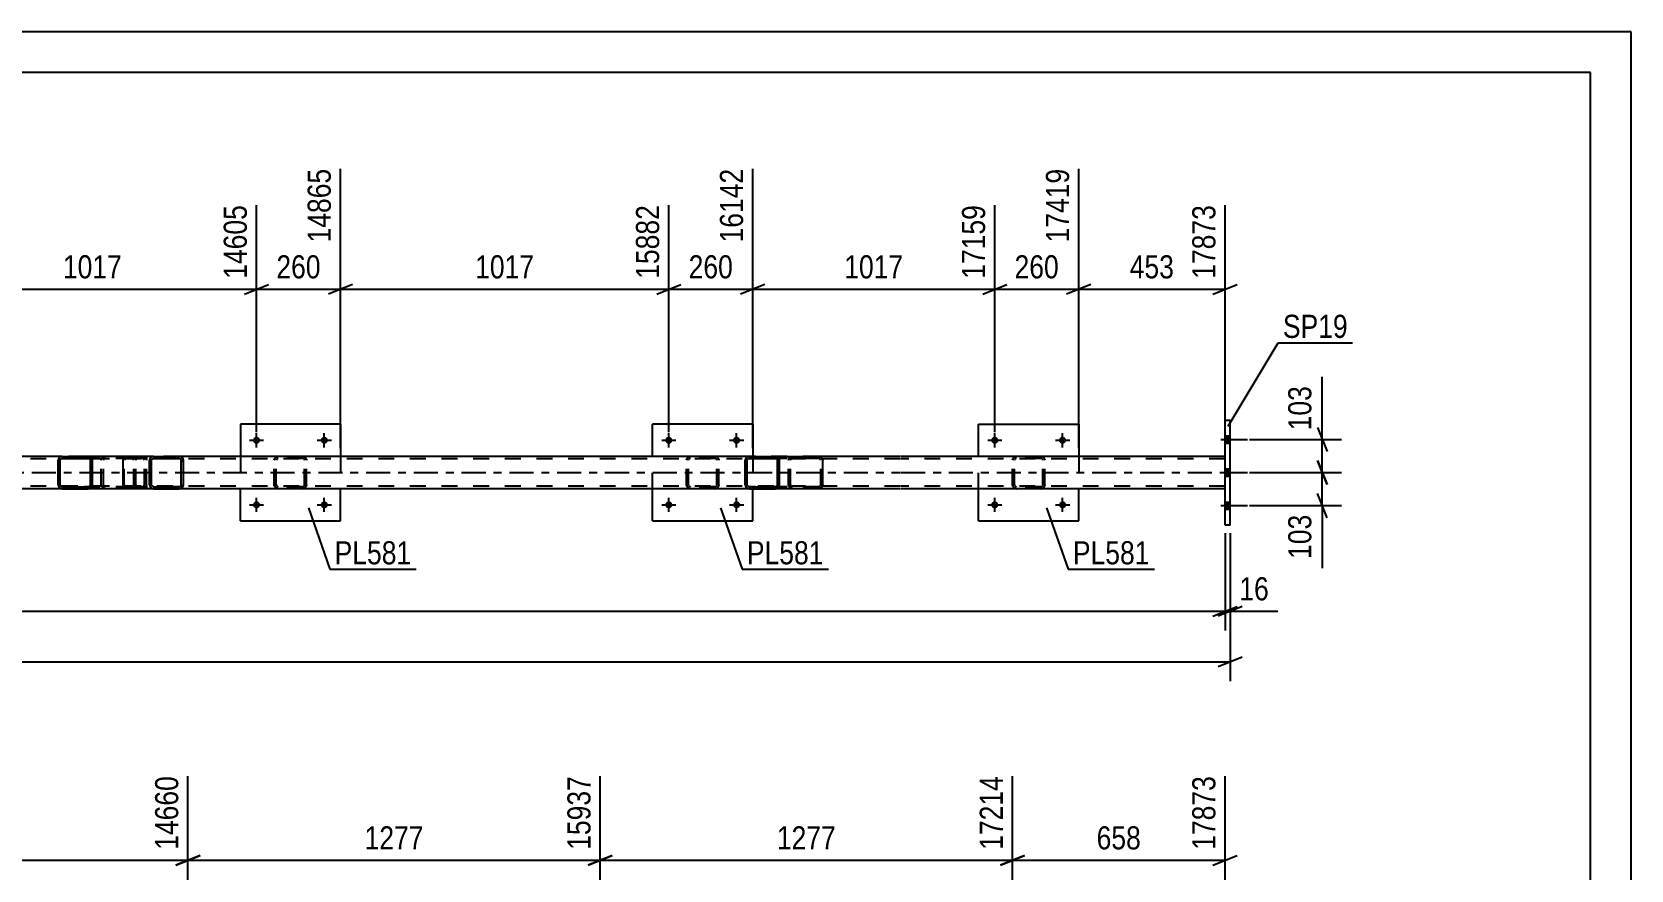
# Model space of a CAD drawing. Header units: millimetres. Extents: x 0 to 841, y 0 to 594.
# Drawn here: x 642.9 to 841, y 490.2 to 594 of the extents above; entities that cross this region are included whole.
import ezdxf

# ---------------------------------------------------------------- set-up
doc = ezdxf.new("R2010")
doc.units = ezdxf.units.MM
doc.linetypes.add('DXK_LINE_DOT2', pattern=[3.9198, 1.9599, -1.9599])
doc.linetypes.add('DXK_LINE_DOT3', pattern=[5.9187, 2.979, -0.9799, 0.9799, -0.9799])
doc.styles.add('Arial Narrow', font='ARIALN.TTF', dxfattribs={"height": 0.2})

# ---------------------------------------------------------------- blocks, each defined once
blk = doc.blocks.new('Unknown-318884321-1135')
at = {"color": 5, "linetype": 'Continuous'}
for p, q in [((841, 594), (0, 594)), ((841, 0), (841, 594)), ((836, 589), (5, 589)), ((836, 5), (836, 589))]:
    blk.add_line(p, q, dxfattribs=at)
blk = doc.blocks.new('Bolt-318884321-19005 - 18851')
at = {"linetype": 'Continuous'}
for points in [[(761.73, 543.43, -1), (762.61, 543.43, -1)], [(770.13, 543.43, -1), (771.01, 543.43, -1)]]:
    blk.add_hatch(color=1, dxfattribs=at).paths.add_polyline_path(points)
at = {"color": 1, "linetype": 'Continuous'}
for p, q in [((761.29, 543.43), (763.05, 543.43)), ((762.17, 542.55), (762.17, 544.31)), ((769.69, 543.43), (771.45, 543.43)), ((770.57, 542.55), (770.57, 544.31))]:
    blk.add_line(p, q, dxfattribs=at)
blk = doc.blocks.new('Part-318884321-18964 - 18851')
at = {"color": 2, "linetype": 'Continuous'}
for p, q in [((732.18, 545.43), (719.78, 545.43)), ((719.78, 541.43), (719.78, 545.43)), ((732.18, 545.43), (732.18, 541.43)), ((719.78, 533.43), (719.78, 537.43)), ((732.18, 533.43), (732.18, 537.43)), ((719.78, 533.43), (732.18, 533.43))]:
    blk.add_line(p, q, dxfattribs=at)
at = {"color": 7, "linetype": 'DXK_LINE_DOT2'}
for p, q in [((719.78, 537.43), (719.78, 541.43)), ((732.18, 541.43), (732.18, 537.43))]:
    blk.add_line(p, q, dxfattribs=at)
blk = doc.blocks.new('Bolt-318884321-19001 - 18851')
at = {"linetype": 'Continuous'}
for points in [[(670.26, 543.43, -1), (671.14, 543.43, -1)], [(678.66, 543.43, -1), (679.54, 543.43, -1)]]:
    blk.add_hatch(color=1, dxfattribs=at).paths.add_polyline_path(points)
at = {"color": 1, "linetype": 'Continuous'}
for p, q in [((669.82, 543.43), (671.58, 543.43)), ((670.7, 542.55), (670.7, 544.31)), ((678.22, 543.43), (679.98, 543.43)), ((679.1, 542.55), (679.1, 544.31))]:
    blk.add_line(p, q, dxfattribs=at)
blk = doc.blocks.new('Bolt-318884321-18972 - 18851')
at = {"linetype": 'Continuous'}
for points in [[(790.7, 543.97), (790.7, 543.09), (791.34, 543.09), (791.34, 543.97)], [(790.7, 543.97), (790.7, 543.09), (791.34, 543.09), (791.34, 543.97)], [(790.7, 543.97), (790.7, 543.09), (791.34, 543.09), (791.34, 543.97)], [(790.7, 539.87), (790.7, 538.99), (791.34, 538.99), (791.34, 539.87)], [(790.7, 539.87), (790.7, 538.99), (791.34, 538.99), (791.34, 539.87)], [(790.7, 535.77), (790.7, 534.89), (791.34, 534.89), (791.34, 535.77)], [(790.7, 535.77), (790.7, 534.89), (791.34, 534.89), (791.34, 535.77)], [(790.7, 535.77), (790.7, 534.89), (791.34, 534.89), (791.34, 535.77)]]:
    blk.add_hatch(color=1, dxfattribs=at).paths.add_polyline_path(points)
at = {"color": 1, "linetype": 'Continuous'}
for p, q in [((790.18, 543.53), (793.5, 543.53)), ((790.18, 543.53), (793.5, 543.53)), ((790.18, 543.53), (793.5, 543.53)), ((790.7, 543.97), (791.34, 543.97)), ((790.7, 543.97), (791.34, 543.97)), ((790.7, 543.97), (791.34, 543.97)), ((790.7, 543.09), (791.34, 543.09)), ((790.7, 543.09), (791.34, 543.09)), ((790.7, 543.09), (791.34, 543.09)), ((790.18, 539.43), (793.5, 539.43)), ((790.18, 539.43), (793.5, 539.43)), ((790.7, 539.87), (791.34, 539.87)), ((790.7, 539.87), (791.34, 539.87)), ((790.7, 538.99), (791.34, 538.99)), ((790.7, 538.99), (791.34, 538.99)), ((790.18, 535.33), (793.5, 535.33)), ((790.18, 535.33), (793.5, 535.33)), ((790.18, 535.33), (793.5, 535.33)), ((790.7, 535.77), (791.34, 535.77)), ((790.7, 535.77), (791.34, 535.77)), ((790.7, 535.77), (791.34, 535.77)), ((790.7, 534.89), (791.34, 534.89)), ((790.7, 534.89), (791.34, 534.89)), ((790.7, 534.89), (791.34, 534.89))]:
    blk.add_line(p, q, dxfattribs=at)
blk = doc.blocks.new('Part-318884321-18865 - 18851')
at = {"linetype": 'Continuous'}
h = blk.add_hatch(dxfattribs=at)
h.set_pattern_fill('', scale=0.7, style=0, pattern_type=0)
h.set_pattern_definition([(45, (650.3747, 540.955), (-1.57154, 1.57154), [])])
h.paths.add_polyline_path([(650.37, 537.91), (650.37, 540.95), (650.34, 541.14), (650.23, 541.29), (650.06, 541.4), (649.86, 541.43), (646.63, 541.43), (646.43, 541.4), (646.27, 541.29), (646.16, 541.14), (646.12, 540.95), (646.12, 537.91), (646.16, 537.73), (646.27, 537.58), (646.43, 537.47), (646.63, 537.43), (649.86, 537.43), (650.06, 537.47), (650.23, 537.58), (650.34, 537.73)])
h.paths.add_polyline_path([(650.04, 537.75), (649.96, 537.69), (649.86, 537.67), (646.63, 537.67), (646.53, 537.69), (646.45, 537.75), (646.39, 537.82), (646.37, 537.91), (646.37, 540.95), (646.39, 541.05), (646.45, 541.12), (646.53, 541.18), (646.63, 541.19), (649.86, 541.19), (649.96, 541.18), (650.04, 541.12), (650.1, 541.05), (650.12, 540.95), (650.12, 537.91), (650.1, 537.82)])
at = {"color": 2, "linetype": 'Continuous'}
for p, q in [((646.16, 541.14), (646.12, 540.95)), ((646.12, 537.91), (646.12, 540.95)), ((646.37, 540.95), (646.39, 541.05)), ((646.37, 537.91), (646.37, 540.95)), ((646.39, 541.05), (646.45, 541.12)), ((646.63, 541.43), (646.43, 541.4)), ((646.45, 541.12), (646.53, 541.18)), ((646.53, 541.18), (646.63, 541.19)), ((646.63, 541.43), (649.86, 541.43)), ((646.63, 541.19), (649.86, 541.19)), ((654.45, 541.43), (649.86, 541.43)), ((650.06, 541.4), (649.86, 541.43)), ((649.86, 541.19), (649.96, 541.18)), ((649.96, 541.18), (650.04, 541.12)), ((650.04, 541.12), (650.1, 541.05)), ((650.1, 541.05), (650.12, 540.95)), ((650.12, 537.91), (650.12, 540.95)), ((650.37, 540.95), (650.34, 541.14)), ((650.37, 537.91), (650.37, 540.95)), ((646.12, 537.91), (646.16, 537.73)), ((646.39, 537.82), (646.37, 537.91)), ((646.45, 537.75), (646.39, 537.82)), ((646.43, 537.47), (646.63, 537.43)), ((646.53, 537.69), (646.45, 537.75)), ((646.63, 537.67), (646.53, 537.69)), ((646.63, 537.67), (649.86, 537.67)), ((646.63, 537.43), (649.86, 537.43)), ((649.96, 537.69), (649.86, 537.67)), ((649.86, 537.43), (650.06, 537.47)), ((654.45, 537.43), (649.86, 537.43)), ((650.04, 537.75), (649.96, 537.69)), ((650.1, 537.82), (650.04, 537.75)), ((650.12, 537.91), (650.1, 537.82)), ((650.34, 537.73), (650.37, 537.91))]:
    blk.add_line(p, q, dxfattribs=at)
at = {"color": 7, "linetype": 'DXK_LINE_DOT2'}
for p, q in [((649.86, 541.43), (646.63, 541.43)), ((655.22, 541.19), (646.63, 541.19)), ((651.47, 540.95), (651.51, 541.14)), ((651.47, 537.91), (651.47, 540.95)), ((651.75, 541.05), (651.73, 540.95)), ((651.73, 537.91), (651.73, 540.95)), ((651.8, 541.12), (651.75, 541.05)), ((651.79, 541.4), (651.98, 541.43)), ((651.8, 541.12), (651.83, 541.14)), ((651.83, 541.14), (651.89, 541.18)), ((651.89, 541.18), (651.98, 541.19)), ((655.22, 541.43), (651.98, 541.43)), ((655.22, 541.43), (655.42, 541.4)), ((655.32, 541.18), (655.22, 541.19)), ((655.4, 541.12), (655.32, 541.18)), ((655.46, 541.05), (655.4, 541.12)), ((655.48, 540.95), (655.46, 541.05)), ((655.48, 537.91), (655.48, 540.95)), ((655.69, 541.14), (655.73, 540.95)), ((655.73, 537.91), (655.73, 540.95)), ((655.22, 537.67), (646.63, 537.67)), ((649.86, 537.43), (646.63, 537.43)), ((651.51, 537.73), (651.47, 537.91)), ((651.73, 537.91), (651.75, 537.82)), ((651.75, 537.82), (651.8, 537.75)), ((651.98, 537.43), (651.79, 537.47)), ((651.8, 537.75), (651.83, 537.73)), ((651.83, 537.73), (651.89, 537.69)), ((651.89, 537.69), (651.98, 537.67)), ((655.22, 537.43), (654.45, 537.43)), ((655.22, 537.67), (655.32, 537.69)), ((655.42, 537.47), (655.22, 537.43)), ((655.32, 537.69), (655.4, 537.75)), ((655.4, 537.75), (655.46, 537.82)), ((655.46, 537.82), (655.48, 537.91)), ((655.73, 537.91), (655.69, 537.73))]:
    blk.add_line(p, q, dxfattribs=at)
at = {"color": 2, "linetype": 'Continuous'}
for centre, start, end in [((646.61, 540.93), 110.7583, 155.68), ((649.88, 540.93), 24.3199, 69.2416), ((646.61, 537.94), 204.3199, 249.2416), ((649.88, 537.94), 290.7583, 335.68)]:
    blk.add_arc(centre, 0.496, start, end, dxfattribs=at)
at = {"color": 7, "linetype": 'DXK_LINE_DOT2'}
for centre, start, end in [((651.97, 540.93), 110.7583, 155.68), ((655.24, 540.93), 24.3199, 69.2416), ((651.97, 537.94), 204.3199, 249.2416), ((655.24, 537.94), 290.7583, 335.68)]:
    blk.add_arc(centre, 0.496, start, end, dxfattribs=at)
blk = doc.blocks.new('Part-318884321-18866 - 18851')
at = {"linetype": 'Continuous'}
h = blk.add_hatch(dxfattribs=at)
h.set_pattern_fill('', scale=0.7, style=0, pattern_type=0)
h.set_pattern_definition([(45, (661.6358, 540.955), (-1.5715, 1.5715), [])])
h.paths.add_polyline_path([(661.64, 537.91), (661.64, 540.95), (661.6, 541.14), (661.49, 541.29), (661.33, 541.4), (661.13, 541.43), (657.95, 541.43), (657.76, 541.4), (657.59, 541.29), (657.48, 541.14), (657.45, 540.95), (657.45, 537.91), (657.48, 537.73), (657.59, 537.58), (657.76, 537.47), (657.95, 537.43), (661.13, 537.43), (661.33, 537.47), (661.49, 537.58), (661.6, 537.73)])
h.paths.add_polyline_path([(661.31, 537.75), (661.23, 537.69), (661.13, 537.67), (657.95, 537.67), (657.85, 537.69), (657.77, 537.75), (657.72, 537.82), (657.7, 537.91), (657.7, 540.95), (657.72, 541.05), (657.77, 541.12), (657.85, 541.18), (657.95, 541.19), (661.13, 541.19), (661.23, 541.18), (661.31, 541.12), (661.37, 541.05), (661.38, 540.95), (661.38, 537.91), (661.37, 537.82)])
at = {"color": 2, "linetype": 'Continuous'}
for p, q in [((654.18, 540.95), (654.2, 541.14)), ((654.18, 537.91), (654.18, 540.95)), ((654.2, 541.14), (654.26, 541.29)), ((654.26, 541.29), (654.35, 541.4)), ((654.35, 541.4), (654.45, 541.43)), ((657.95, 541.43), (654.45, 541.43)), ((657.48, 541.14), (657.45, 540.95)), ((657.45, 537.91), (657.45, 540.95)), ((657.7, 540.95), (657.72, 541.05)), ((657.7, 537.91), (657.7, 540.95)), ((657.72, 541.05), (657.77, 541.12)), ((657.95, 541.43), (657.76, 541.4)), ((657.77, 541.12), (657.85, 541.18)), ((657.85, 541.18), (657.95, 541.19)), ((657.95, 541.43), (661.13, 541.43)), ((657.95, 541.19), (661.13, 541.19)), ((661.33, 541.4), (661.13, 541.43)), ((661.13, 541.19), (661.23, 541.18)), ((661.23, 541.18), (661.31, 541.12)), ((661.31, 541.12), (661.37, 541.05)), ((661.37, 541.05), (661.38, 540.95)), ((661.38, 537.91), (661.38, 540.95)), ((661.64, 540.95), (661.6, 541.14)), ((661.64, 537.91), (661.64, 540.95)), ((654.2, 537.73), (654.18, 537.91)), ((654.26, 537.58), (654.2, 537.73)), ((654.35, 537.47), (654.26, 537.58)), ((654.45, 537.43), (654.35, 537.47)), ((657.95, 537.43), (654.45, 537.43)), ((657.45, 537.91), (657.48, 537.73)), ((657.72, 537.82), (657.7, 537.91)), ((657.77, 537.75), (657.72, 537.82)), ((657.76, 537.47), (657.95, 537.43)), ((657.85, 537.69), (657.77, 537.75)), ((657.95, 537.67), (657.85, 537.69)), ((657.95, 537.67), (661.13, 537.67)), ((657.95, 537.43), (661.13, 537.43)), ((661.23, 537.69), (661.13, 537.67)), ((661.13, 537.43), (661.33, 537.47)), ((661.31, 537.75), (661.23, 537.69)), ((661.37, 537.82), (661.31, 537.75)), ((661.38, 537.91), (661.37, 537.82)), ((661.6, 537.73), (661.64, 537.91))]:
    blk.add_line(p, q, dxfattribs=at)
at = {"color": 7, "linetype": 'DXK_LINE_DOT2'}
for p, q in [((654.33, 541.05), (654.32, 540.95)), ((654.32, 537.91), (654.32, 540.95)), ((654.36, 541.12), (654.33, 541.05)), ((654.4, 541.18), (654.36, 541.12)), ((654.45, 541.19), (654.4, 541.18)), ((661.13, 541.19), (654.45, 541.19)), ((655.73, 541.19), (655.73, 541.43)), ((656.55, 541.43), (656.74, 541.4)), ((656.64, 541.18), (656.55, 541.19)), ((656.72, 541.12), (656.64, 541.18)), ((656.78, 541.05), (656.72, 541.12)), ((656.8, 540.95), (656.78, 541.05)), ((656.8, 537.91), (656.8, 540.95)), ((657.01, 541.14), (657.05, 540.95)), ((657.05, 537.91), (657.05, 540.95)), ((661.13, 541.43), (657.95, 541.43)), ((654.32, 537.91), (654.33, 537.82)), ((654.33, 537.82), (654.36, 537.75)), ((654.36, 537.75), (654.4, 537.69)), ((654.4, 537.69), (654.45, 537.67)), ((661.13, 537.67), (654.45, 537.67)), ((655.73, 537.43), (655.73, 537.67)), ((656.55, 537.67), (656.64, 537.69)), ((656.74, 537.47), (656.55, 537.43)), ((656.64, 537.69), (656.72, 537.75)), ((656.72, 537.75), (656.78, 537.82)), ((656.78, 537.82), (656.8, 537.91)), ((657.05, 537.91), (657.01, 537.73)), ((661.13, 537.43), (657.95, 537.43))]:
    blk.add_line(p, q, dxfattribs=at)
for centre, start, end in [((656.56, 540.94), 23.8494, 68.8059), ((656.56, 537.93), 291.1941, 336.1506)]:
    blk.add_arc(centre, 0.492, start, end, dxfattribs=at)
at = {"color": 2, "linetype": 'Continuous'}
for centre, start, end in [((657.93, 540.94), 111.1941, 156.1506), ((661.15, 540.94), 23.8494, 68.8059), ((657.93, 537.93), 203.8494, 248.8059), ((661.15, 537.93), 291.1941, 336.1506)]:
    blk.add_arc(centre, 0.492, start, end, dxfattribs=at)
blk = doc.blocks.new('Part-318884321-18867 - 18851')
at = {"linetype": 'Continuous'}
h = blk.add_hatch(dxfattribs=at)
h.set_pattern_fill('', scale=0.7, style=0, pattern_type=0)
h.set_pattern_definition([(45, (735.509, 540.955), (-1.57154, 1.57154), [])])
h.paths.add_polyline_path([(735.51, 537.91), (735.51, 540.95), (735.47, 541.14), (735.36, 541.29), (735.19, 541.4), (735, 541.43), (731.76, 541.43), (731.57, 541.4), (731.4, 541.29), (731.29, 541.14), (731.25, 540.95), (731.25, 537.91), (731.29, 537.73), (731.4, 537.58), (731.57, 537.47), (731.76, 537.43), (735, 537.43), (735.19, 537.47), (735.36, 537.58), (735.47, 537.73)])
h.paths.add_polyline_path([(735.18, 537.75), (735.1, 537.69), (735, 537.67), (731.76, 537.67), (731.67, 537.69), (731.58, 537.75), (731.53, 537.82), (731.51, 537.91), (731.51, 540.95), (731.53, 541.05), (731.58, 541.12), (731.67, 541.18), (731.76, 541.19), (735, 541.19), (735.1, 541.18), (735.18, 541.12), (735.23, 541.05), (735.25, 540.95), (735.25, 537.91), (735.23, 537.82)])
at = {"color": 2, "linetype": 'Continuous'}
for p, q in [((731.29, 541.14), (731.25, 540.95)), ((731.25, 537.91), (731.25, 540.95)), ((731.51, 540.95), (731.53, 541.05)), ((731.51, 537.91), (731.51, 540.95)), ((731.53, 541.05), (731.58, 541.12)), ((731.76, 541.43), (731.57, 541.4)), ((731.58, 541.12), (731.67, 541.18)), ((731.67, 541.18), (731.76, 541.19)), ((731.76, 541.43), (735, 541.43)), ((731.76, 541.19), (735, 541.19)), ((735, 541.43), (740.35, 541.43)), ((735.19, 541.4), (735, 541.43)), ((735, 541.19), (735.1, 541.18)), ((735.1, 541.18), (735.18, 541.12)), ((735.18, 541.12), (735.23, 541.05)), ((735.23, 541.05), (735.25, 540.95)), ((735.25, 537.91), (735.25, 540.95)), ((735.51, 540.95), (735.47, 541.14)), ((735.51, 537.91), (735.51, 540.95)), ((740.35, 541.43), (740.55, 541.4)), ((740.83, 541.14), (740.87, 540.95)), ((740.87, 537.91), (740.87, 540.95)), ((731.25, 537.91), (731.29, 537.73)), ((731.53, 537.82), (731.51, 537.91)), ((731.58, 537.75), (731.53, 537.82)), ((731.57, 537.47), (731.76, 537.43)), ((731.67, 537.69), (731.58, 537.75)), ((731.76, 537.67), (731.67, 537.69)), ((731.76, 537.67), (735, 537.67)), ((731.76, 537.43), (735, 537.43)), ((735.1, 537.69), (735, 537.67)), ((735, 537.43), (735.19, 537.47)), ((740.35, 537.43), (735, 537.43)), ((735.18, 537.75), (735.1, 537.69)), ((735.23, 537.82), (735.18, 537.75)), ((735.25, 537.91), (735.23, 537.82)), ((735.47, 537.73), (735.51, 537.91)), ((740.55, 537.47), (740.35, 537.43)), ((740.87, 537.91), (740.83, 537.73))]:
    blk.add_line(p, q, dxfattribs=at)
at = {"color": 7, "linetype": 'DXK_LINE_DOT2'}
for p, q in [((731.76, 541.43), (735, 541.43)), ((740.35, 541.19), (731.76, 541.19)), ((740.35, 541.43), (735, 541.43)), ((736.61, 540.95), (736.65, 541.14)), ((736.61, 537.91), (736.61, 540.95)), ((736.88, 541.05), (736.86, 540.95)), ((736.86, 537.91), (736.86, 540.95)), ((736.94, 541.12), (736.88, 541.05)), ((736.92, 541.4), (737.12, 541.43)), ((737.02, 541.18), (736.94, 541.12)), ((737.12, 541.19), (737.02, 541.18)), ((740.45, 541.18), (740.35, 541.19)), ((740.53, 541.12), (740.45, 541.18)), ((740.59, 541.05), (740.53, 541.12)), ((740.61, 540.95), (740.59, 541.05)), ((740.61, 537.91), (740.61, 540.95)), ((740.35, 537.67), (731.76, 537.67)), ((731.76, 537.43), (735, 537.43)), ((736.65, 537.73), (736.61, 537.91)), ((736.86, 537.91), (736.88, 537.82)), ((736.88, 537.82), (736.94, 537.75)), ((737.12, 537.43), (736.92, 537.47)), ((736.94, 537.75), (736.96, 537.73)), ((736.96, 537.73), (737.02, 537.69)), ((737.02, 537.69), (737.12, 537.67)), ((740.35, 537.67), (740.45, 537.69)), ((740.45, 537.69), (740.53, 537.75)), ((740.53, 537.75), (740.59, 537.82)), ((740.59, 537.82), (740.61, 537.91))]:
    blk.add_line(p, q, dxfattribs=at)
at = {"color": 2, "linetype": 'Continuous'}
for centre, start, end in [((731.74, 540.93), 110.7583, 155.68), ((735.02, 540.93), 24.3199, 69.2416), ((740.37, 540.93), 24.3199, 69.2416), ((731.74, 537.94), 204.3199, 249.2416), ((735.02, 537.94), 290.7583, 335.68), ((740.37, 537.94), 290.7583, 335.68)]:
    blk.add_arc(centre, 0.496, start, end, dxfattribs=at)
at = {"color": 7, "linetype": 'DXK_LINE_DOT2'}
for centre, start, end in [((737.1, 540.93), 110.7583, 155.68), ((737.1, 537.94), 204.3199, 249.2416)]:
    blk.add_arc(centre, 0.496, start, end, dxfattribs=at)
blk = doc.blocks.new('Part-318884321-18871 - 18851')
at = {"color": 2, "linetype": 'Continuous'}
for p, q in [((790.7, 532.93), (790.7, 545.93)), ((790.7, 545.93), (791.34, 545.93)), ((791.34, 532.93), (791.34, 545.93)), ((791.34, 532.93), (790.7, 532.93))]:
    blk.add_line(p, q, dxfattribs=at)
blk = doc.blocks.new('Part-318884321-18961 - 18851')
at = {"color": 7, "linetype": 'DXK_LINE_DOT2'}
for p, q in [((672.94, 541.11), (672.9, 540.95)), ((672.9, 540.95), (672.93, 541.09)), ((672.9, 537.91), (672.9, 540.95)), ((672.93, 541.09), (672.94, 541.14)), ((672.94, 541.14), (672.94, 541.11)), ((673.16, 541.04), (673.14, 540.95)), ((673.14, 537.91), (673.14, 540.95)), ((673.21, 541.12), (673.16, 541.04)), ((673.38, 541.43), (673.2, 541.4)), ((673.2, 541.4), (673.38, 541.43)), ((673.29, 541.17), (673.21, 541.12)), ((673.38, 541.19), (673.29, 541.17)), ((676.42, 541.43), (673.38, 541.43)), ((676.42, 541.19), (673.38, 541.19)), ((676.61, 541.4), (676.42, 541.43)), ((676.42, 541.43), (676.61, 541.4)), ((676.52, 541.17), (676.42, 541.19)), ((676.59, 541.12), (676.52, 541.17)), ((676.65, 541.04), (676.59, 541.12)), ((676.66, 540.95), (676.65, 541.04)), ((676.66, 537.91), (676.66, 540.95)), ((676.87, 541.11), (676.87, 541.14)), ((676.87, 541.14), (676.88, 541.09)), ((676.9, 540.95), (676.87, 541.11)), ((676.88, 541.09), (676.9, 540.95)), ((676.9, 537.91), (676.9, 540.95)), ((672.9, 537.91), (672.91, 537.88)), ((672.93, 537.78), (672.9, 537.91)), ((672.91, 537.88), (672.93, 537.78)), ((672.93, 537.78), (672.94, 537.73)), ((672.94, 537.73), (672.93, 537.78)), ((673.14, 537.91), (673.16, 537.82)), ((673.16, 537.82), (673.21, 537.74)), ((673.2, 537.47), (673.37, 537.43)), ((673.38, 537.43), (673.2, 537.47)), ((673.21, 537.74), (673.29, 537.69)), ((673.29, 537.69), (673.38, 537.67)), ((676.42, 537.67), (673.38, 537.67)), ((676.42, 537.67), (676.52, 537.69)), ((676.61, 537.47), (676.42, 537.43)), ((676.44, 537.43), (676.61, 537.47)), ((676.52, 537.69), (676.59, 537.74)), ((676.59, 537.74), (676.65, 537.82)), ((676.65, 537.82), (676.66, 537.91)), ((676.87, 537.73), (676.88, 537.78)), ((676.88, 537.78), (676.87, 537.73)), ((676.9, 537.91), (676.88, 537.78)), ((676.88, 537.78), (676.9, 537.88)), ((676.9, 537.88), (676.9, 537.91))]:
    blk.add_line(p, q, dxfattribs=at)
at = {"color": 7, "linetype": 'DXK_LINE_DOT3'}
blk.add_line((674.9, 539.43), (674.9, 539.43), dxfattribs=at)
at = {"color": 2, "linetype": 'Continuous'}
for p, q in [((673.37, 537.43), (673.38, 537.43)), ((676.42, 537.43), (673.38, 537.43)), ((676.42, 537.43), (676.44, 537.43))]:
    blk.add_line(p, q, dxfattribs=at)
at = {"color": 7, "linetype": 'DXK_LINE_DOT2'}
for centre, start, end in [((673.38, 540.95), 112.5, 157.5), ((673.38, 540.95), 112.5, 157.5), ((676.42, 540.95), 22.5, 67.5), ((676.42, 540.95), 22.5, 67.5), ((673.38, 537.91), 202.5, 247.5), ((673.38, 537.91), 202.5, 247.5), ((676.42, 537.91), 292.5, 337.5)]:
    blk.add_arc(centre, 0.48, start, end, dxfattribs=at)
blk = doc.blocks.new('Part-318884321-18962 - 18851')
at = {"color": 2, "linetype": 'Continuous'}
for p, q in [((681.1, 545.43), (668.7, 545.43)), ((668.7, 545.43), (668.7, 541.43)), ((681.1, 545.43), (681.1, 541.43)), ((668.7, 533.43), (668.7, 537.43)), ((681.1, 533.43), (681.1, 537.43)), ((668.7, 533.43), (681.1, 533.43))]:
    blk.add_line(p, q, dxfattribs=at)
at = {"color": 7, "linetype": 'DXK_LINE_DOT2'}
for p, q in [((668.7, 541.43), (668.7, 537.43)), ((681.1, 541.43), (681.1, 537.43))]:
    blk.add_line(p, q, dxfattribs=at)
blk = doc.blocks.new('Part-318884321-18963 - 18851')
at = {"color": 7, "linetype": 'DXK_LINE_DOT2'}
for p, q in [((724.02, 541.11), (723.98, 540.95)), ((723.98, 540.95), (724.01, 541.09)), ((723.98, 537.91), (723.98, 540.95)), ((724.01, 541.09), (724.02, 541.14)), ((724.02, 541.14), (724.02, 541.11)), ((724.24, 541.04), (724.22, 540.95)), ((724.22, 537.91), (724.22, 540.95)), ((724.29, 541.12), (724.24, 541.04)), ((724.46, 541.43), (724.28, 541.4)), ((724.28, 541.4), (724.46, 541.43)), ((724.37, 541.17), (724.29, 541.12)), ((724.46, 541.19), (724.37, 541.17)), ((727.5, 541.43), (724.46, 541.43)), ((727.5, 541.19), (724.46, 541.19)), ((727.69, 541.4), (727.5, 541.43)), ((727.5, 541.43), (727.69, 541.4)), ((727.6, 541.17), (727.5, 541.19)), ((727.67, 541.12), (727.6, 541.17)), ((727.73, 541.04), (727.67, 541.12)), ((727.74, 540.95), (727.73, 541.04)), ((727.74, 537.91), (727.74, 540.95)), ((727.95, 541.11), (727.95, 541.14)), ((727.95, 541.14), (727.96, 541.09)), ((727.98, 540.95), (727.95, 541.11)), ((727.96, 541.09), (727.98, 540.95)), ((727.98, 537.91), (727.98, 540.95)), ((723.98, 537.91), (723.99, 537.88)), ((724.01, 537.78), (723.98, 537.91)), ((723.99, 537.88), (724.01, 537.78)), ((724.01, 537.78), (724.02, 537.73)), ((724.02, 537.73), (724.01, 537.78)), ((724.22, 537.91), (724.24, 537.82)), ((724.24, 537.82), (724.29, 537.74)), ((724.28, 537.47), (724.45, 537.43)), ((724.46, 537.43), (724.28, 537.47)), ((724.29, 537.74), (724.37, 537.69)), ((724.37, 537.69), (724.46, 537.67)), ((727.5, 537.67), (724.46, 537.67)), ((727.5, 537.67), (727.6, 537.69)), ((727.69, 537.47), (727.5, 537.43)), ((727.52, 537.43), (727.69, 537.47)), ((727.6, 537.69), (727.67, 537.74)), ((727.67, 537.74), (727.73, 537.82)), ((727.73, 537.82), (727.74, 537.91)), ((727.95, 537.73), (727.96, 537.78)), ((727.96, 537.78), (727.95, 537.73)), ((727.98, 537.91), (727.96, 537.78)), ((727.96, 537.78), (727.98, 537.88)), ((727.98, 537.88), (727.98, 537.91))]:
    blk.add_line(p, q, dxfattribs=at)
at = {"color": 7, "linetype": 'DXK_LINE_DOT3'}
blk.add_line((725.98, 539.43), (725.98, 539.43), dxfattribs=at)
at = {"color": 2, "linetype": 'Continuous'}
for p, q in [((724.45, 537.43), (724.46, 537.43)), ((727.5, 537.43), (724.46, 537.43)), ((727.5, 537.43), (727.52, 537.43))]:
    blk.add_line(p, q, dxfattribs=at)
at = {"color": 7, "linetype": 'DXK_LINE_DOT2'}
for centre, start, end in [((724.46, 540.95), 112.5, 157.5), ((724.46, 540.95), 112.5, 157.5), ((727.5, 540.95), 22.5, 67.5), ((727.5, 540.95), 22.5, 67.5), ((724.46, 537.91), 202.5, 247.5), ((724.46, 537.91), 202.5, 247.5), ((727.5, 537.91), 292.5, 337.5)]:
    blk.add_arc(centre, 0.48, start, end, dxfattribs=at)
blk = doc.blocks.new('Part-318884321-18965 - 18851')
at = {"color": 7, "linetype": 'DXK_LINE_DOT2'}
for p, q in [((764.4, 541.11), (764.37, 540.95)), ((764.37, 540.95), (764.39, 541.09)), ((764.37, 537.91), (764.37, 540.95)), ((764.39, 541.09), (764.4, 541.14)), ((764.4, 541.14), (764.4, 541.11)), ((764.62, 541.04), (764.61, 540.95)), ((764.61, 537.91), (764.61, 540.95)), ((764.68, 541.12), (764.62, 541.04)), ((764.85, 541.43), (764.66, 541.4)), ((764.66, 541.4), (764.85, 541.43)), ((764.75, 541.17), (764.68, 541.12)), ((764.85, 541.19), (764.75, 541.17)), ((767.89, 541.43), (764.85, 541.43)), ((767.89, 541.19), (764.85, 541.19)), ((768.07, 541.4), (767.89, 541.43)), ((767.89, 541.43), (768.07, 541.4)), ((767.98, 541.17), (767.89, 541.19)), ((768.05, 541.12), (767.98, 541.17)), ((768.11, 541.04), (768.05, 541.12)), ((768.13, 540.95), (768.11, 541.04)), ((768.13, 537.91), (768.13, 540.95)), ((768.33, 541.11), (768.33, 541.14)), ((768.33, 541.14), (768.34, 541.09)), ((768.37, 540.95), (768.33, 541.11)), ((768.34, 541.09), (768.37, 540.95)), ((768.37, 537.91), (768.37, 540.95)), ((764.37, 537.91), (764.37, 537.88)), ((764.39, 537.78), (764.37, 537.91)), ((764.37, 537.88), (764.39, 537.78)), ((764.39, 537.78), (764.4, 537.73)), ((764.4, 537.73), (764.39, 537.78)), ((764.61, 537.91), (764.62, 537.82)), ((764.62, 537.82), (764.68, 537.74)), ((764.66, 537.47), (764.83, 537.43)), ((764.85, 537.43), (764.66, 537.47)), ((764.68, 537.74), (764.75, 537.69)), ((764.75, 537.69), (764.85, 537.67)), ((767.89, 537.67), (764.85, 537.67)), ((767.89, 537.67), (767.98, 537.69)), ((768.07, 537.47), (767.89, 537.43)), ((767.9, 537.43), (768.07, 537.47)), ((767.98, 537.69), (768.05, 537.74)), ((768.05, 537.74), (768.11, 537.82)), ((768.11, 537.82), (768.13, 537.91)), ((768.33, 537.73), (768.34, 537.78)), ((768.34, 537.78), (768.33, 537.73)), ((768.37, 537.91), (768.34, 537.78)), ((768.34, 537.78), (768.36, 537.88)), ((768.36, 537.88), (768.37, 537.91))]:
    blk.add_line(p, q, dxfattribs=at)
at = {"color": 7, "linetype": 'DXK_LINE_DOT3'}
blk.add_line((766.37, 539.43), (766.37, 539.43), dxfattribs=at)
at = {"color": 2, "linetype": 'Continuous'}
for p, q in [((764.83, 537.43), (764.85, 537.43)), ((767.89, 537.43), (764.85, 537.43)), ((767.89, 537.43), (767.9, 537.43))]:
    blk.add_line(p, q, dxfattribs=at)
at = {"color": 7, "linetype": 'DXK_LINE_DOT2'}
for centre, start, end in [((764.85, 540.95), 112.5, 157.5), ((764.85, 540.95), 112.5, 157.5), ((767.89, 540.95), 22.5, 67.5), ((767.89, 540.95), 22.5, 67.5), ((764.85, 537.91), 202.5, 247.5), ((764.85, 537.91), 202.5, 247.5), ((767.89, 537.91), 292.5, 337.5)]:
    blk.add_arc(centre, 0.48, start, end, dxfattribs=at)
blk = doc.blocks.new('Part-318884321-18966 - 18851')
at = {"color": 2, "linetype": 'Continuous'}
for p, q in [((760.17, 541.43), (760.17, 545.43)), ((760.17, 545.43), (772.57, 545.43)), ((772.57, 545.43), (772.57, 541.43)), ((760.17, 533.43), (760.17, 537.43)), ((772.57, 533.43), (772.57, 537.43)), ((760.17, 533.43), (772.57, 533.43))]:
    blk.add_line(p, q, dxfattribs=at)
at = {"color": 7, "linetype": 'DXK_LINE_DOT2'}
for p, q in [((760.17, 537.43), (760.17, 541.43)), ((772.57, 541.43), (772.57, 537.43))]:
    blk.add_line(p, q, dxfattribs=at)
blk = doc.blocks.new('Part-318884321-18968 - 18851')
at = {"color": 7, "linetype": 'DXK_LINE_DOT2'}
for p, q in [((750.47, 541.11), (86.49, 541.11)), ((661.13, 541.43), (646.63, 541.43)), ((740.35, 541.43), (731.76, 541.43)), ((790.7, 541.11), (750.57, 541.11)), ((790.7, 537.43), (790.7, 541.43)), ((750.47, 537.75), (86.49, 537.75)), ((661.13, 537.43), (646.63, 537.43)), ((740.35, 537.43), (731.76, 537.43)), ((790.7, 537.75), (750.57, 537.75))]:
    blk.add_line(p, q, dxfattribs=at)
at = {"color": 2, "linetype": 'Continuous'}
for p, q in [((646.63, 541.43), (576, 541.43)), ((731.76, 541.43), (661.13, 541.43)), ((750.47, 541.43), (740.35, 541.43)), ((790.7, 541.43), (750.57, 541.43)), ((646.63, 537.43), (576, 537.43)), ((731.76, 537.43), (661.13, 537.43)), ((750.47, 537.43), (740.35, 537.43)), ((790.7, 537.43), (750.57, 537.43))]:
    blk.add_line(p, q, dxfattribs=at)
at = {"color": 7, "linetype": 'DXK_LINE_DOT3'}
for p, q in [((86.49, 539.43), (750.47, 539.43)), ((750.57, 539.43), (790.7, 539.43))]:
    blk.add_line(p, q, dxfattribs=at)
blk = doc.blocks.new('Bolt-318884321-19002 - 18851')
at = {"linetype": 'Continuous'}
for points in [[(670.26, 535.43, -1), (671.14, 535.43, -1)], [(678.66, 535.43, -1), (679.54, 535.43, -1)]]:
    blk.add_hatch(color=1, dxfattribs=at).paths.add_polyline_path(points)
at = {"color": 1, "linetype": 'Continuous'}
for p, q in [((669.82, 535.43), (671.58, 535.43)), ((670.7, 534.55), (670.7, 536.31)), ((678.22, 535.43), (679.98, 535.43)), ((679.1, 534.55), (679.1, 536.31))]:
    blk.add_line(p, q, dxfattribs=at)
blk = doc.blocks.new('Bolt-318884321-19003 - 18851')
at = {"linetype": 'Continuous'}
for points in [[(721.34, 543.43, -1), (722.22, 543.43, -1)], [(729.74, 543.43, -1), (730.62, 543.43, -1)]]:
    blk.add_hatch(color=1, dxfattribs=at).paths.add_polyline_path(points)
at = {"color": 1, "linetype": 'Continuous'}
for p, q in [((720.9, 543.43), (722.66, 543.43)), ((721.78, 542.55), (721.78, 544.31)), ((729.3, 543.43), (731.06, 543.43)), ((730.18, 542.55), (730.18, 544.31))]:
    blk.add_line(p, q, dxfattribs=at)
blk = doc.blocks.new('Bolt-318884321-19004 - 18851')
at = {"linetype": 'Continuous'}
for points in [[(721.34, 535.43, -1), (722.22, 535.43, -1)], [(729.74, 535.43, -1), (730.62, 535.43, -1)]]:
    blk.add_hatch(color=1, dxfattribs=at).paths.add_polyline_path(points)
at = {"color": 1, "linetype": 'Continuous'}
for p, q in [((720.9, 535.43), (722.66, 535.43)), ((721.78, 534.55), (721.78, 536.31)), ((729.3, 535.43), (731.06, 535.43)), ((730.18, 534.55), (730.18, 536.31))]:
    blk.add_line(p, q, dxfattribs=at)
blk = doc.blocks.new('Bolt-318884321-19006 - 18851')
at = {"linetype": 'Continuous'}
for points in [[(761.73, 535.43, -1), (762.61, 535.43, -1)], [(770.13, 535.43, -1), (771.01, 535.43, -1)]]:
    blk.add_hatch(color=1, dxfattribs=at).paths.add_polyline_path(points)
at = {"color": 1, "linetype": 'Continuous'}
for p, q in [((761.29, 535.43), (763.05, 535.43)), ((762.17, 534.55), (762.17, 536.31)), ((769.69, 535.43), (771.45, 535.43)), ((770.57, 534.55), (770.57, 536.31))]:
    blk.add_line(p, q, dxfattribs=at)
blk = doc.blocks.new('StraightDimension-318884321-23172 - 18851')
at = {"color": 7, "linetype": 'Continuous'}
for p, q in [((681.1, 542.43), (681.1, 577.07)), ((721.78, 544.43), (721.78, 572.57)), ((682.6, 562.73), (679.6, 561.53)), ((720.28, 561.53), (723.28, 562.73)), ((681.1, 562.13), (721.78, 562.13))]:
    blk.add_line(p, q, dxfattribs=at)
at = {"color": 0, "linetype": 'Continuous'}
blk.add_wipeout([(721.18, 573.17), (716.98, 573.17), (716.98, 562.83), (721.18, 562.83)], dxfattribs=at)
at = {"color": 0}
blk.add_wipeout([(705.7, 562.88), (705.7, 567.08), (697.19, 567.08), (697.19, 562.88)], dxfattribs=at)
at = {"color": 3, "linetype": 'Continuous', "style": 'Arial Narrow'}
blk.add_text('15882', height=2.863, rotation=90.0002, dxfattribs=at).set_placement((720.58, 563.43))
at = {"color": 3, "style": 'Arial Narrow'}
blk.add_text('1017', height=2.863, dxfattribs=at).set_placement((697.79, 563.48))
blk = doc.blocks.new('StraightDimension-318884321-19107 - 18851')
at = {"color": 7, "linetype": 'Continuous'}
for p, q in [((802.14, 545.03), (803.34, 542.03)), ((793.74, 543.53), (805.14, 543.53)), ((802.74, 539.43), (802.74, 543.53)), ((803.34, 537.93), (802.14, 540.93)), ((793.74, 539.43), (805.14, 539.43))]:
    blk.add_line(p, q, dxfattribs=at)
at = {"color": 0}
blk.add_wipeout([(801.99, 550.74), (797.79, 550.74), (797.79, 544.06), (801.99, 544.06)], dxfattribs=at)
at = {"color": 7, "linetype": 'Continuous'}
blk.add_line((802.74, 543.53), (802.74, 551.27), dxfattribs=at)
blk.add_line((802.74, 543.53), (802.74, 551.27), dxfattribs=at)
at = {"color": 3, "style": 'Arial Narrow'}
blk.add_text('103', height=2.863, rotation=90.0002, dxfattribs=at).set_placement((801.39, 544.66))
blk = doc.blocks.new('StraightDimension-318884321-19108 - 18851')
at = {"color": 7, "linetype": 'Continuous'}
for p, q in [((802.14, 540.93), (803.34, 537.93)), ((793.74, 539.43), (805.14, 539.43)), ((802.74, 535.33), (802.74, 539.43)), ((793.74, 535.33), (805.14, 535.33)), ((803.34, 533.83), (802.14, 536.83))]:
    blk.add_line(p, q, dxfattribs=at)
at = {"color": 0}
blk.add_wipeout([(801.99, 534.81), (797.79, 534.81), (797.79, 528.13), (801.99, 528.13)], dxfattribs=at)
at = {"color": 7, "linetype": 'Continuous'}
blk.add_line((802.74, 535.33), (802.74, 527.6), dxfattribs=at)
blk.add_line((802.74, 535.33), (802.74, 527.6), dxfattribs=at)
at = {"color": 3, "style": 'Arial Narrow'}
blk.add_text('103', height=2.863, rotation=90.0002, dxfattribs=at).set_placement((801.39, 528.73))
blk = doc.blocks.new('StraightDimension-318884321-23168 - 18851')
at = {"color": 7, "linetype": 'Continuous'}
for p, q in [((772.57, 542.43), (772.57, 577.07)), ((790.7, 542.43), (790.7, 572.57)), ((774.07, 562.73), (771.07, 561.53)), ((789.2, 561.53), (792.2, 562.73)), ((772.57, 562.13), (790.7, 562.13))]:
    blk.add_line(p, q, dxfattribs=at)
at = {"color": 0}
blk.add_wipeout([(784.98, 562.88), (784.98, 567.08), (778.29, 567.08), (778.29, 562.88)], dxfattribs=at)
at = {"color": 3, "style": 'Arial Narrow'}
blk.add_text('453', height=2.863, dxfattribs=at).set_placement((778.89, 563.48))
at = {"color": 0, "linetype": 'Continuous'}
blk.add_wipeout([(790.1, 573.17), (785.9, 573.17), (785.9, 562.83), (790.1, 562.83)], dxfattribs=at)
at = {"color": 3, "linetype": 'Continuous', "style": 'Arial Narrow'}
blk.add_text('17873', height=2.863, rotation=90.0002, dxfattribs=at).set_placement((789.5, 563.43))
blk = doc.blocks.new('StraightDimension-318884321-23169 - 18851')
at = {"color": 7, "linetype": 'Continuous'}
for p, q in [((772.57, 542.43), (772.57, 577.07)), ((762.17, 544.43), (762.17, 572.57)), ((760.67, 561.53), (763.67, 562.73)), ((774.07, 562.73), (771.07, 561.53)), ((762.17, 562.13), (772.57, 562.13))]:
    blk.add_line(p, q, dxfattribs=at)
at = {"color": 0}
blk.add_wipeout([(770.71, 562.88), (770.71, 567.08), (764.02, 567.08), (764.02, 562.88)], dxfattribs=at)
at = {"color": 0, "linetype": 'Continuous'}
blk.add_wipeout([(771.97, 577.67), (767.77, 577.67), (767.77, 567.33), (771.97, 567.33)], dxfattribs=at)
at = {"color": 3, "linetype": 'Continuous', "style": 'Arial Narrow'}
blk.add_text('17419', height=2.863, rotation=90.0002, dxfattribs=at).set_placement((771.37, 567.93))
at = {"color": 3, "style": 'Arial Narrow'}
blk.add_text('260', height=2.863, dxfattribs=at).set_placement((764.62, 563.48))
blk = doc.blocks.new('StraightDimension-318884321-23170 - 18851')
at = {"color": 7, "linetype": 'Continuous'}
for p, q in [((732.18, 542.43), (732.18, 577.07)), ((762.17, 544.43), (762.17, 572.57)), ((733.68, 562.73), (730.68, 561.53)), ((760.67, 561.53), (763.67, 562.73)), ((732.18, 562.13), (762.17, 562.13))]:
    blk.add_line(p, q, dxfattribs=at)
at = {"color": 0, "linetype": 'Continuous'}
blk.add_wipeout([(761.57, 573.17), (757.37, 573.17), (757.37, 562.83), (761.57, 562.83)], dxfattribs=at)
at = {"color": 0}
blk.add_wipeout([(751.43, 562.88), (751.43, 567.08), (742.92, 567.08), (742.92, 562.88)], dxfattribs=at)
at = {"color": 3, "linetype": 'Continuous', "style": 'Arial Narrow'}
blk.add_text('17159', height=2.863, rotation=90.0002, dxfattribs=at).set_placement((760.97, 563.43))
at = {"color": 3, "style": 'Arial Narrow'}
blk.add_text('1017', height=2.863, dxfattribs=at).set_placement((743.52, 563.48))
blk = doc.blocks.new('StraightDimension-318884321-23171 - 18851')
at = {"color": 7, "linetype": 'Continuous'}
for p, q in [((732.18, 542.43), (732.18, 577.07)), ((721.78, 544.43), (721.78, 572.57)), ((720.28, 561.53), (723.28, 562.73)), ((733.68, 562.73), (730.68, 561.53)), ((721.78, 562.13), (732.18, 562.13))]:
    blk.add_line(p, q, dxfattribs=at)
at = {"color": 0}
blk.add_wipeout([(730.33, 562.88), (730.33, 567.08), (723.64, 567.08), (723.64, 562.88)], dxfattribs=at)
at = {"color": 0, "linetype": 'Continuous'}
blk.add_wipeout([(731.58, 577.67), (727.38, 577.67), (727.38, 567.33), (731.58, 567.33)], dxfattribs=at)
at = {"color": 3, "linetype": 'Continuous', "style": 'Arial Narrow'}
blk.add_text('16142', height=2.863, rotation=90.0002, dxfattribs=at).set_placement((730.98, 567.93))
at = {"color": 3, "style": 'Arial Narrow'}
blk.add_text('260', height=2.863, dxfattribs=at).set_placement((724.24, 563.48))
blk = doc.blocks.new('StraightDimension-318884321-23173 - 18851')
at = {"color": 7, "linetype": 'Continuous'}
for p, q in [((681.1, 542.43), (681.1, 577.07)), ((670.7, 544.43), (670.7, 572.57)), ((669.2, 561.53), (672.2, 562.73)), ((682.6, 562.73), (679.6, 561.53)), ((670.7, 562.13), (681.1, 562.13))]:
    blk.add_line(p, q, dxfattribs=at)
at = {"color": 0}
blk.add_wipeout([(679.25, 562.88), (679.25, 567.08), (672.56, 567.08), (672.56, 562.88)], dxfattribs=at)
at = {"color": 0, "linetype": 'Continuous'}
blk.add_wipeout([(680.5, 577.67), (676.3, 577.67), (676.3, 567.33), (680.5, 567.33)], dxfattribs=at)
at = {"color": 3, "linetype": 'Continuous', "style": 'Arial Narrow'}
blk.add_text('14865', height=2.863, rotation=90.0002, dxfattribs=at).set_placement((679.9, 567.93))
at = {"color": 3, "style": 'Arial Narrow'}
blk.add_text('260', height=2.863, dxfattribs=at).set_placement((673.16, 563.48))
blk = doc.blocks.new('StraightDimension-318884321-23174 - 18851')
at = {"color": 7, "linetype": 'Continuous'}
for p, q in [((630.02, 542.43), (630.02, 577.07)), ((670.7, 544.43), (670.7, 572.57)), ((631.52, 562.73), (628.52, 561.53)), ((669.2, 561.53), (672.2, 562.73)), ((630.02, 562.13), (670.7, 562.13))]:
    blk.add_line(p, q, dxfattribs=at)
at = {"color": 0, "linetype": 'Continuous'}
blk.add_wipeout([(670.1, 573.17), (665.9, 573.17), (665.9, 562.83), (670.1, 562.83)], dxfattribs=at)
at = {"color": 0}
blk.add_wipeout([(654.62, 562.88), (654.62, 567.08), (646.11, 567.08), (646.11, 562.88)], dxfattribs=at)
at = {"color": 3, "linetype": 'Continuous', "style": 'Arial Narrow'}
blk.add_text('14605', height=2.863, rotation=90.0002, dxfattribs=at).set_placement((669.5, 563.43))
at = {"color": 3, "style": 'Arial Narrow'}
blk.add_text('1017', height=2.863, dxfattribs=at).set_placement((646.71, 563.48))
blk = doc.blocks.new('StraightDimension-318884321-24097 - 18851')
at = {"color": 7, "linetype": 'Continuous'}
for p, q in [((790.7, 531.93), (790.7, 519.85)), ((791.34, 531.93), (791.34, 519.85)), ((789.2, 521.65), (792.2, 522.85)), ((792.84, 522.85), (789.84, 521.65)), ((790.7, 522.25), (791.34, 522.25))]:
    blk.add_line(p, q, dxfattribs=at)
at = {"color": 0}
blk.add_wipeout([(796.73, 523), (796.73, 527.2), (791.87, 527.2), (791.87, 523)], dxfattribs=at)
at = {"color": 7, "linetype": 'Continuous'}
blk.add_line((791.34, 522.25), (797.25, 522.25), dxfattribs=at)
blk.add_line((791.34, 522.25), (797.25, 522.25), dxfattribs=at)
at = {"color": 3, "style": 'Arial Narrow'}
blk.add_text('16', height=2.863, dxfattribs=at).set_placement((792.47, 523.6))
blk = doc.blocks.new('StraightDimension-318884321-24098 - 18851')
at = {"color": 7, "linetype": 'Continuous'}
for p, q in [((790.7, 531.93), (790.7, 519.85)), ((86.49, 522.25), (790.7, 522.25)), ((789.2, 521.65), (792.2, 522.85))]:
    blk.add_line(p, q, dxfattribs=at)
blk = doc.blocks.new('StraightDimension-318884321-24143 - 18851')
at = {"color": 7, "linetype": 'Continuous'}
for p, q in [((791.34, 531.93), (791.34, 513.59)), ((85.85, 515.99), (791.34, 515.99)), ((789.84, 515.39), (792.84, 516.59))]:
    blk.add_line(p, q, dxfattribs=at)
blk = doc.blocks.new('StraightDimension-318884321-22568 - 3831')
at = {"color": 7, "linetype": 'Continuous'}
for p, q in [((662.2, 456.23), (662.2, 501.84)), ((713.28, 456.23), (713.28, 501.84)), ((663.7, 492), (660.7, 490.8)), ((662.2, 491.4), (713.28, 491.4)), ((711.78, 490.8), (714.78, 492))]:
    blk.add_line(p, q, dxfattribs=at)
at = {"color": 0, "linetype": 'Continuous'}
blk.add_wipeout([(712.68, 502.44), (708.48, 502.44), (708.48, 492.1), (712.68, 492.1)], dxfattribs=at)
at = {"color": 0}
blk.add_wipeout([(692, 492.15), (692, 496.35), (683.49, 496.35), (683.49, 492.15)], dxfattribs=at)
at = {"color": 3, "linetype": 'Continuous', "style": 'Arial Narrow'}
blk.add_text('15937', height=2.863, rotation=90.0002, dxfattribs=at).set_placement((712.08, 492.7))
at = {"color": 3, "style": 'Arial Narrow'}
blk.add_text('1277', height=2.863, dxfattribs=at).set_placement((684.09, 492.75))
blk = doc.blocks.new('StraightDimension-318884321-22566 - 3831')
at = {"color": 7, "linetype": 'Continuous'}
for p, q in [((764.37, 456.23), (764.37, 501.84)), ((790.7, 448.39), (790.7, 501.84)), ((765.87, 492), (762.87, 490.8)), ((764.37, 491.4), (790.7, 491.4)), ((789.2, 490.8), (792.2, 492))]:
    blk.add_line(p, q, dxfattribs=at)
at = {"color": 0, "linetype": 'Continuous'}
blk.add_wipeout([(790.1, 502.44), (785.9, 502.44), (785.9, 492.1), (790.1, 492.1)], dxfattribs=at)
at = {"color": 0}
blk.add_wipeout([(780.88, 492.15), (780.88, 496.35), (774.19, 496.35), (774.19, 492.15)], dxfattribs=at)
at = {"color": 3, "linetype": 'Continuous', "style": 'Arial Narrow'}
blk.add_text('17873', height=2.863, rotation=90.0002, dxfattribs=at).set_placement((789.5, 492.7))
at = {"color": 3, "style": 'Arial Narrow'}
blk.add_text('658', height=2.863, dxfattribs=at).set_placement((774.79, 492.75))
blk = doc.blocks.new('StraightDimension-318884321-22567 - 3831')
at = {"color": 7, "linetype": 'Continuous'}
for p, q in [((713.28, 456.23), (713.28, 501.84)), ((764.37, 456.23), (764.37, 501.84)), ((714.78, 492), (711.78, 490.8)), ((713.28, 491.4), (764.37, 491.4)), ((762.87, 490.8), (765.87, 492))]:
    blk.add_line(p, q, dxfattribs=at)
at = {"color": 0, "linetype": 'Continuous'}
blk.add_wipeout([(763.77, 502.44), (759.57, 502.44), (759.57, 492.1), (763.77, 492.1)], dxfattribs=at)
at = {"color": 0}
blk.add_wipeout([(743.08, 492.15), (743.08, 496.35), (734.57, 496.35), (734.57, 492.15)], dxfattribs=at)
at = {"color": 3, "linetype": 'Continuous', "style": 'Arial Narrow'}
blk.add_text('17214', height=2.863, rotation=90.0002, dxfattribs=at).set_placement((763.17, 492.7))
at = {"color": 3, "style": 'Arial Narrow'}
blk.add_text('1277', height=2.863, dxfattribs=at).set_placement((735.17, 492.75))
blk = doc.blocks.new('StraightDimension-318884321-22569 - 3831')
at = {"color": 7, "linetype": 'Continuous'}
for p, q in [((611.12, 456.23), (611.12, 501.84)), ((662.2, 456.23), (662.2, 501.84)), ((612.62, 492), (609.62, 490.8)), ((611.12, 491.4), (662.2, 491.4)), ((660.7, 490.8), (663.7, 492))]:
    blk.add_line(p, q, dxfattribs=at)
at = {"color": 0, "linetype": 'Continuous'}
blk.add_wipeout([(661.6, 502.44), (657.4, 502.44), (657.4, 492.1), (661.6, 492.1)], dxfattribs=at)
at = {"color": 0}
blk.add_wipeout([(640.92, 492.15), (640.92, 496.35), (632.41, 496.35), (632.41, 492.15)], dxfattribs=at)
at = {"color": 3, "linetype": 'Continuous', "style": 'Arial Narrow'}
blk.add_text('14660', height=2.863, rotation=90.0002, dxfattribs=at).set_placement((661, 492.7))
at = {"color": 3, "style": 'Arial Narrow'}
blk.add_text('1277', height=2.863, dxfattribs=at).set_placement((633.01, 492.75))
blk = doc.blocks.new('Mark-318884321-23111 - 18851')
at = {"color": 0}
blk.add_wipeout([(805.91, 556.11), (805.91, 559.11), (797.87, 559.11), (797.87, 556.11)], dxfattribs=at)
blk.add_wipeout([(805.91, 556.11), (805.91, 559.11), (797.87, 559.11), (797.87, 556.11)], dxfattribs=at)
at = {"color": 30, "linetype": 'Continuous'}
for p, q in [((791.07, 545.19), (797.27, 555.51)), ((797.27, 555.51), (806.51, 555.51))]:
    blk.add_line(p, q, dxfattribs=at)
at = {"color": 3, "style": 'Arial Narrow'}
blk.add_text('SP19', height=2.863, dxfattribs=at).set_placement((797.87, 556.11))
blk = doc.blocks.new('Mark-318884321-23088 - 18851')
at = {"color": 0}
blk.add_wipeout([(689.89, 528.06), (689.89, 531.06), (680.38, 531.06), (680.38, 528.06)], dxfattribs=at)
blk.add_wipeout([(689.89, 528.06), (689.89, 531.06), (680.38, 531.06), (680.38, 528.06)], dxfattribs=at)
at = {"color": 30, "linetype": 'Continuous'}
for p, q in [((677.12, 535.05), (679.78, 527.46)), ((679.78, 527.46), (690.49, 527.46))]:
    blk.add_line(p, q, dxfattribs=at)
at = {"color": 3, "style": 'Arial Narrow'}
blk.add_text('PL581', height=2.863, dxfattribs=at).set_placement((680.38, 528.06))
blk = doc.blocks.new('Mark-318884321-23091 - 18851')
at = {"color": 0}
blk.add_wipeout([(740.97, 528.06), (740.97, 531.06), (731.46, 531.06), (731.46, 528.06)], dxfattribs=at)
blk.add_wipeout([(740.97, 528.06), (740.97, 531.06), (731.46, 531.06), (731.46, 528.06)], dxfattribs=at)
at = {"color": 30, "linetype": 'Continuous'}
for p, q in [((728.2, 535.05), (730.86, 527.46)), ((730.86, 527.46), (741.57, 527.46))]:
    blk.add_line(p, q, dxfattribs=at)
at = {"color": 3, "style": 'Arial Narrow'}
blk.add_text('PL581', height=2.863, dxfattribs=at).set_placement((731.46, 528.06))
blk = doc.blocks.new('Mark-318884321-23094 - 18851')
at = {"color": 0}
blk.add_wipeout([(781.35, 528.06), (781.35, 531.06), (771.85, 531.06), (771.85, 528.06)], dxfattribs=at)
blk.add_wipeout([(781.35, 528.06), (781.35, 531.06), (771.85, 531.06), (771.85, 528.06)], dxfattribs=at)
at = {"color": 30, "linetype": 'Continuous'}
for p, q in [((768.58, 535.05), (771.25, 527.46)), ((771.25, 527.46), (781.95, 527.46))]:
    blk.add_line(p, q, dxfattribs=at)
at = {"color": 3, "style": 'Arial Narrow'}
blk.add_text('PL581', height=2.863, dxfattribs=at).set_placement((771.85, 528.06))

msp = doc.modelspace()

# ---------------------------------------------------------------- block references
for name in ['Unknown-318884321-1135', 'Part-318884321-18962 - 18851', 'Part-318884321-18964 - 18851', 'Part-318884321-18966 - 18851', 'Part-318884321-18871 - 18851', 'Bolt-318884321-19001 - 18851', 'Bolt-318884321-19003 - 18851', 'Bolt-318884321-19005 - 18851', 'Bolt-318884321-18972 - 18851', 'Part-318884321-18968 - 18851', 'Part-318884321-18865 - 18851', 'Part-318884321-18866 - 18851', 'Part-318884321-18961 - 18851', 'Part-318884321-18963 - 18851', 'Part-318884321-18867 - 18851', 'Part-318884321-18965 - 18851', 'Bolt-318884321-19002 - 18851', 'Bolt-318884321-19004 - 18851', 'Bolt-318884321-19006 - 18851']:
    msp.add_blockref(name, (0, 0))

# ---------------------------------------------------------------- next in the draw order: block references
for name in ['StraightDimension-318884321-23172 - 18851', 'StraightDimension-318884321-23168 - 18851', 'StraightDimension-318884321-19107 - 18851', 'StraightDimension-318884321-22568 - 3831', 'StraightDimension-318884321-22566 - 3831']:
    msp.add_blockref(name, (0, 0))

# ---------------------------------------------------------------- next in the draw order: block references
for name in ['StraightDimension-318884321-23173 - 18851', 'StraightDimension-318884321-23169 - 18851', 'Mark-318884321-23111 - 18851', 'StraightDimension-318884321-19108 - 18851', 'StraightDimension-318884321-22569 - 3831', 'StraightDimension-318884321-22567 - 3831']:
    msp.add_blockref(name, (0, 0))

# ---------------------------------------------------------------- next in the draw order: block references
for name in ['StraightDimension-318884321-23174 - 18851', 'StraightDimension-318884321-23170 - 18851', 'StraightDimension-318884321-24097 - 18851']:
    msp.add_blockref(name, (0, 0))

# ---------------------------------------------------------------- next in the draw order: block references
for name in ['StraightDimension-318884321-23171 - 18851', 'StraightDimension-318884321-24098 - 18851']:
    msp.add_blockref(name, (0, 0))

# ---------------------------------------------------------------- next in the draw order: block references
msp.add_blockref('StraightDimension-318884321-24143 - 18851', (0, 0))

# ---------------------------------------------------------------- next in the draw order: block references
for name in ['Mark-318884321-23088 - 18851', 'Mark-318884321-23091 - 18851', 'Mark-318884321-23094 - 18851']:
    msp.add_blockref(name, (0, 0))

doc.saveas('drawing.dxf')
